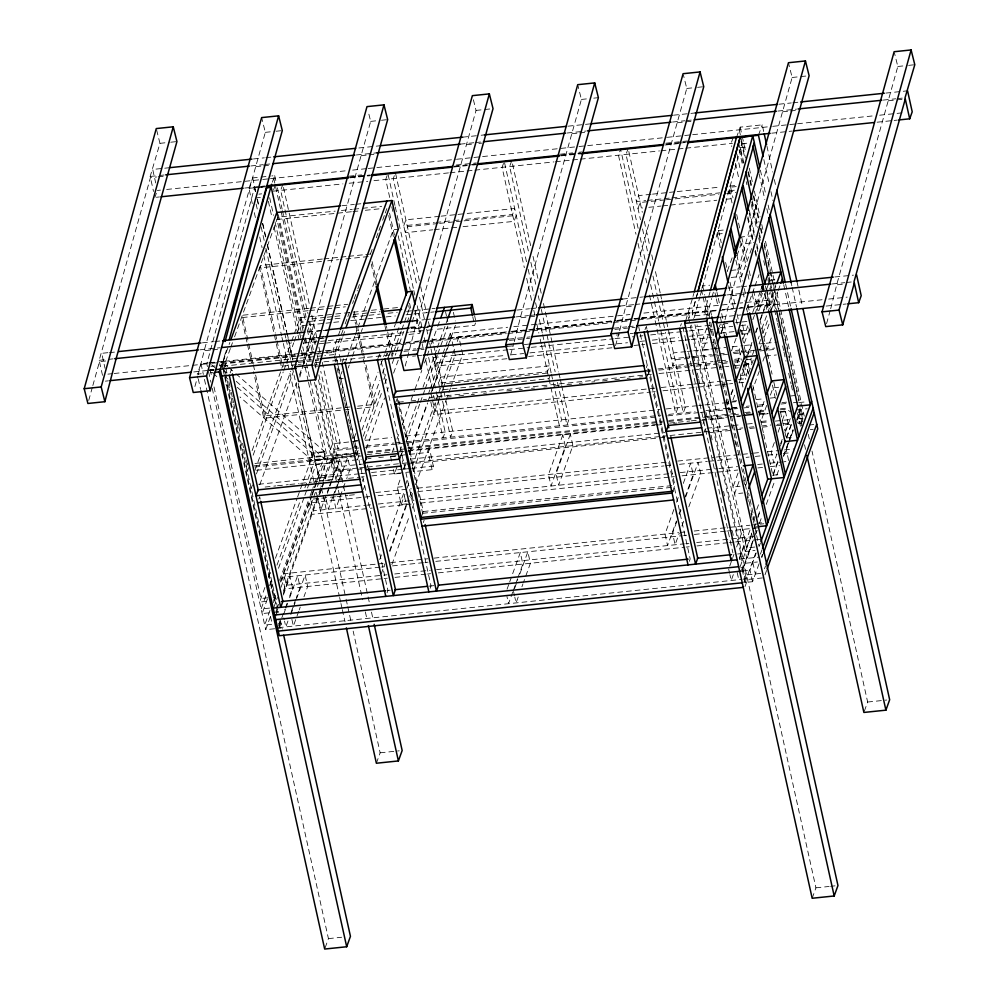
<?xml version="1.0" encoding="UTF-8"?>
<svg xmlns="http://www.w3.org/2000/svg" width="999" height="999" viewBox="0 0 999 999"><rect width="100%" height="100%" fill="white"/><g stroke="black" fill="none" stroke-linecap="round" stroke-linejoin="round"><path stroke-width="0.75" stroke-dasharray="5 3.75" d="M257.33 187.213L254.533 187.512L206.805 363.836L207.417 366.608M221.728 366.471L226.174 350.025M223.152 362.137L226.423 350.087M685.689 320.704L692.594 297.964M692.994 296.466L693.818 293.469M697.427 293.244L692.095 312.737L693.406 317.982M697.589 293.069L692.27 312.562L693.606 318.631M694.143 317.782L699.887 296.778M700.299 295.279L701.947 289.285M702.359 287.774L741.782 143.756L741.121 141.134M710.014 291.933L704.67 311.426L706.305 317.982M706.718 316.471L711.65 298.476M712.062 296.978L713.698 290.971M88.711 400.474L92.432 387.038M92.845 385.539L99.475 361.638L105.644 360.989M156.643 130.045L159.952 143.332L150.187 176.448L153.509 191.433M194.905 386.513L197.802 376.061M198.214 374.563L204.545 349.35L265.322 132.355L261.638 117.595M299.85 377.035L303.159 365.085M303.571 363.586L309.902 338.374L370.679 121.391L368.469 112.525M405.219 366.059L415.272 327.397L476.048 110.414L472.365 95.654M510.576 355.082L513.886 343.132M514.31 341.646L520.641 316.421L581.406 99.438L578.096 86.151M615.534 345.604L619.255 332.168M619.667 330.669L625.998 305.444L686.775 88.461L683.453 75.175M721.303 333.142L724.625 321.191M725.037 319.692L731.368 294.468L792.132 77.485L788.461 62.725M826.573 323.626L830.294 310.177M830.706 308.691L837.037 283.466L897.814 66.483L894.505 53.197M154.845 197.427L156.356 193.232M102.497 375.312L99.176 360.314L150.449 177.635L156.631 176.985M252.297 203.559L248.926 188.349L252.697 177.922L270.304 176.086M208.329 362.974L200.986 363.736L197.215 374.163L204.558 373.401M272.352 182.143L274.713 175.624L271.778 175.936M273.551 189.972L275.274 185.215M282.817 184.428L280.669 190.384L307.967 313.536M220.205 369.193L229.857 342.47M221.204 367.607L222.065 365.222L216.471 365.809M230.357 348.526L224.026 366.046L298.439 358.291M230.881 347.065L232.467 342.682M234.578 336.838L277.834 217.108L335.189 211.139M230.145 372.927L231.431 369.343L232.442 373.901M246.328 466.645L247.377 463.736M252.135 450.586L291.159 342.532M291.696 341.071L293.806 335.239M294.33 333.778L300.137 317.719L334.24 314.161M247.352 471.253L248.639 467.669M253.147 455.182L283.216 371.953M283.741 370.504L285.851 364.66M286.376 363.199L293.768 342.757M294.293 341.296L301.149 322.315L308.903 321.503M254.895 470.467L290.759 371.178M291.296 369.717L293.406 363.873M251.174 488.499L252.46 484.927M256.443 473.901L293.369 371.678M303.396 343.943L304.97 339.56L325 337.475M259.777 484.79L296.703 382.58M299.338 375.274L301.973 367.982M302.497 366.521L312.525 338.773L308.703 321.528M258.816 499.125L259.678 496.74L260.689 501.286M324.051 343.269L314.772 344.23L316.933 338.274M339.947 330.994L333.092 349.975L335.764 362.088M343.069 329.757L334.103 354.583L324.8 355.544M345.179 323.913L347.29 318.082M347.814 316.621L349.4 312.237M352.572 303.471L353.621 300.549M354.146 299.088L357.317 290.334M357.842 288.873L359.428 284.49M372.09 249.45L369.568 256.431L340.11 259.503M376.311 237.762L378.421 231.93M378.946 230.469L380.519 226.086M382.629 220.242L384.74 214.41M385.277 212.949L386.85 208.566M342.345 337.774L338.124 349.45L339.797 357.018M342.869 336.313L345.504 329.008M335.189 361.975L336.051 359.59M342.307 362.387L343.606 358.816M343.231 378.321L339.46 378.721L342.095 371.416M345.791 361.201L346.84 358.279M347.377 356.818L354.757 336.376M355.282 334.915L357.392 329.071M357.917 327.622L393.269 229.782L398.301 229.27M264.897 587.474L259.615 602.072L268.007 601.198M268.581 577.247L271.216 569.954M275.437 558.266L297.065 498.401M297.602 496.94L313.424 453.134L325.999 451.823L312.812 488.336M265.896 595.829L261.114 608.978L270.055 608.041M269.555 585.614L272.228 578.309M276.973 565.172L300.187 500.924M304.895 487.787L314.947 460.039L351.473 456.231M348.189 367.969L349.238 365.06M349.762 363.599L351.873 357.754M352.41 356.293L362.425 328.546M267.407 598.975L262.138 613.573L278.521 611.875M271.104 588.748L273.214 582.917M278.484 568.306L304.333 496.765M304.857 495.304L306.968 489.46M307.505 487.999L309.078 483.616M309.615 482.167L315.946 464.635L332.33 462.937L335.127 455.182L359.952 452.597M273.251 597.839L274.837 593.468M279.583 580.319L309.653 497.09M310.177 495.629L312.287 489.797M269.955 610.476L264.685 625.074L272.228 624.288L269.68 612.787M273.651 600.249L275.761 594.405M280.507 581.268L311.101 496.578M311.638 495.117L313.736 489.273M314.273 487.824L315.846 483.441M316.383 481.98L318.494 476.136L334.877 474.425L337.674 466.683L362.5 464.098M273.376 602.572L276.011 595.267M280.756 582.13L311.888 495.979M312.225 495.042L314.523 488.673M315.047 487.212L323.489 463.848L326.036 475.349L283.316 593.618M274.638 628.746L265.709 629.67L270.979 615.072M273.726 607.667L277.422 597.439M281.006 587.325L315.397 492.307M317.395 486.575L327.535 458.728L302.722 346.828M275.999 611.438L276.86 609.053L222.352 363.236L295.279 355.644M277.497 607.267L278.559 604.345M283.304 591.208L321.278 486.076M323.389 480.232L334.103 450.586L358.928 448.002M276.336 612.949L277.872 608.691M275.724 616.171L278.371 608.841M283.379 594.992L290.035 576.56L292.582 588.049L288.873 598.326M319.767 494.255L321.94 488.249M322.327 487.175L332.542 458.891L335.09 470.392L331.381 480.669M278.808 626.198L284.902 609.328M285.414 607.904L288.349 599.787M328.971 487.325L320.779 510.014L318.231 498.513M329.483 485.914L331.031 481.655M285.389 609.515L283.279 615.384L284.228 619.705M285.926 608.054L287.512 603.646M289.635 597.777L297.59 575.774L300.137 587.262L296.428 597.539M327.372 493.331L329.495 487.462M330.02 485.989L331.606 481.593M332.143 480.119L340.097 458.116L342.645 469.605L335.751 488.686M279.67 627.235L281.069 623.364L278.097 623.676M377.847 358.678L379.145 355.107M318.419 379.832L338.698 471.291L335.889 479.033L319.505 480.731L297.902 383.141M287.949 621.016L285.826 626.885L284.553 621.141M291.121 612.212L295.891 599M332.567 497.49L328.334 509.228L325.786 497.727M333.104 496.016L335.214 490.147M355.856 433.504L353.221 440.809L358.254 440.284M360.077 421.828L378.022 372.177M380.656 364.885L384.34 354.657M384.877 353.196L392.257 332.754M394.368 326.923L395.417 324.001M290.821 614.597L292.944 608.728M293.469 607.267L305.132 574.987L307.68 586.488L303.971 596.753M334.915 492.544L337.038 486.675M337.575 485.202L339.161 480.806M339.685 479.333L347.64 457.33L350.187 468.818L347.015 477.622M385.826 356.705L387.125 353.134L388.136 357.679M361.95 430.057L379.882 380.419M382.517 373.114L384.627 367.282M388.324 357.055L399.925 324.937M298.676 611.425L293.369 626.098L291.783 618.918M299.2 609.964L300.262 607.03M344.892 483.491L335.876 508.441L333.329 496.94M356.406 455.182L358.516 449.35M363.261 436.201L380.669 388.012M383.841 379.258L385.951 373.414M391.87 357.03L393.331 352.972M393.856 351.511L401.248 331.069M401.773 329.608L403.883 323.776M404.408 322.315L410.214 306.243M357.43 459.79L359.54 453.933M364.81 439.348L382.217 391.158M384.852 383.853L386.975 378.009M392.245 363.411L395.941 353.196M396.466 351.735L403.846 331.293M407.018 322.527L409.652 315.222M366.158 449.038L384.615 397.927M387.25 390.634L388.311 387.712M393.581 373.114L398.326 359.965M412.05 322.003L416.271 310.327M366.92 467.357L367.782 464.985M362.337 481.281L363.199 478.908M363.436 489.373L364.735 485.801M395.629 402.485L396.715 399.513M391.571 461.038L390.621 456.718L394.855 445.005M396.965 439.148L399.612 431.83M402.26 424.513L414.423 390.834M414.947 389.373L421.828 370.329M424.475 363.012L426.585 357.155M427.122 355.694L429.233 349.837M431.343 343.981L437.162 327.872M437.699 326.411L440.347 319.093M399.75 451.548L401.873 445.691M405.569 435.439L416.683 404.695M417.207 403.221L419.33 397.365M423.027 387.125L434.14 356.368M434.665 354.907L436.775 349.051M437.312 347.59L447.365 319.767M400.736 455.631L401.598 453.246M400.487 473.339L394.443 473.976L398.139 463.723M400.786 456.406L403.434 449.075M406.081 441.758L419.83 403.683M420.367 402.222L422.477 396.366M423.002 394.905L424.587 390.509M425.124 389.048L437.287 355.369M437.812 353.908L447.864 326.086M506.905 358.716L435.626 366.146L436.925 362.575L435.015 353.946M402.26 462.537L403.121 460.152M428.783 392.819L429.832 389.91M430.357 388.461L442.432 355.045M442.957 353.584L445.054 347.777M445.579 346.316L450.312 333.241L507.604 327.272M403.584 468.793L405.694 462.937M409.39 452.684L427.385 402.897M427.909 401.436L430.02 395.579M430.557 394.118L432.142 389.722M432.667 388.261L444.842 354.583M445.367 353.122L447.477 347.265M448.014 345.804L455.419 325.299M407.23 503.808L401.198 504.445L397.377 487.187L401.074 476.948M403.721 469.617L405.831 463.761M409.54 453.521L427.522 403.733M432.28 390.559L451.323 337.849L510.164 331.718M405.457 484.94L408.091 477.622M412.325 465.909L440.359 388.299M440.896 386.838L455.169 347.302M457.292 341.446L458.878 337.063L462.699 354.308L451.061 386.513M379.707 559.602L382.317 552.372M387.025 539.348L403.746 493.044L377.522 495.779M401.198 504.445L404.895 494.193M407.018 488.336L409.665 481.006M413.361 470.766L438.224 401.948M438.748 400.487L440.871 394.617M441.396 393.156L442.982 388.761M443.519 387.3L455.157 355.095L454.195 350.774M381.206 573.988L384.865 563.861M389.573 550.836L406.293 504.545L403.746 493.044M389.872 551.585L407.117 503.833M409.727 496.603L411.301 492.257L406.768 492.732M410.864 497.802L412.45 493.406M415.621 484.615L445.766 401.161M446.303 399.7L448.414 393.843M448.951 392.37L450.537 387.987M432.055 469.655L428.221 452.41L429.52 448.838L433.341 466.083L432.055 469.655L413.499 471.59M475.512 322.939L474.662 325.324L434.615 329.495M391.895 564.522L409.665 515.334M412.275 508.104L413.848 503.758L411.301 492.257M387.063 592.819L387.924 590.434L337.5 362.949M421.553 516.271L423.276 511.513L397.789 396.528M423.301 522.577L424.163 520.192M430.157 588.324L431.019 585.938L380.582 358.466M376.373 763.236L380.144 752.809L353.171 631.143M325.137 947.751L328.434 938.623L203.684 375.911M628.159 148.451L626.011 154.408L640.509 219.792M550.237 375.087L548.938 378.658L440.122 389.997M507.042 589.26L509.165 583.391M509.69 581.918L520.292 552.572L522.852 564.073L518.069 577.272M512.774 591.945L508.528 603.683L506.943 596.503M513.299 590.484L515.422 584.615M515.959 583.141L517.544 578.746M514.597 588.473L517.769 579.67M519.892 573.801L527.847 551.785L530.394 563.286L523.501 582.355M518.206 597.027L516.083 602.897L514.81 597.152M521.915 586.763L522.976 583.828M644.992 329.707L645.854 327.322M646.365 367.595L647.227 365.209M733.216 137.512L731.056 143.469L731.73 146.503M647.252 376.286L649.4 370.329L646.316 370.641M736.438 137.575L740.197 127.148L762.212 124.85L763.898 132.455M743.818 162.874L740.446 147.677L741.745 144.106L747.339 143.519M680.531 326.011L681.393 323.626M732.03 202.909L729.332 190.747L730.631 187.175L736.213 186.588M720.279 247.802L717.245 234.128L718.543 230.557L724.125 229.97M701.822 288.336L702.684 285.951L709.677 285.227M758.453 135.277L762.212 124.85M708.628 315.871L710.501 310.664L641.945 317.807M706.73 328.184L701.198 343.481L713.786 342.17M727.459 270.791L733.278 254.695M708.254 335.09L702.734 350.374L711.113 349.5M736.925 255.744L741.146 244.031L752.334 242.869M719.305 326.873L720.316 324.101M715.309 349.063L716.82 344.892M720.841 333.778L722.851 328.209L720.054 328.509M751.61 248.576L741.57 276.386L730.381 277.547M672.739 491.258L674.887 485.302L649.4 370.329M702.984 424.15L703.845 421.765M673.9 509.465L665.009 534.065L667.557 545.554L676.448 520.966M676.51 502.235L678.596 496.441M683.304 483.416L690.621 463.161L693.169 474.662L685.326 496.366M736.113 338.211L731.543 350.874L739.098 350.087L740.621 345.866M746.653 309.053L751.835 294.705M752.347 293.269L754.42 287.537M754.944 286.101L759.09 274.613M704.083 432.242L705.381 428.671M679.058 513.723L680.631 509.39M676.735 521.703L672.552 533.279L675.112 544.767L679.283 533.191M679.357 514.46L680.918 510.127M685.626 497.102L698.164 462.375L700.724 473.876L688.174 508.603M743.156 338.836L748.239 324.762L740.696 325.549M752.647 312.575L760.414 291.046M760.938 289.61L762.487 285.314M762.025 290.721L756.792 305.207L769.38 303.896L773.563 292.307M762.549 289.273L763.598 286.376M738.386 367.807L735.364 368.119L741.72 350.524M744.367 343.181L749.138 329.995M752.846 319.73L754.445 315.322M754.969 313.861L762.387 293.331M758.853 310.652L766.171 290.372M766.695 288.923L768.793 283.129M681.905 525.961L683.99 520.179M730.931 394.418L733.541 387.2M727.647 404.583L728.696 401.698M731.293 394.493L733.903 387.287M745.029 361.463L742.919 367.332L745.579 379.358M747.689 354.133L751.922 342.407M755.631 332.13L757.217 327.734M760.401 318.943L769.929 292.545M742.944 387.038L740.396 375.537L746.228 359.39M746.753 357.929L752.06 343.244M755.768 332.979L757.891 327.098M760.539 319.767L762.137 315.359M762.662 313.886L765.846 305.082L766.807 309.39M732.979 399.875L735.589 392.657M739.235 382.58L746.003 363.836L751.598 363.249M774.088 290.859L776.173 285.065M744.13 364.685L751.872 363.873L750.848 359.278L754.008 350.549M758.204 338.936L759.252 336.026M761.875 328.758L767.132 314.223M767.657 312.774L772.377 299.7L739.859 303.084M753.246 360.077L747.939 374.75L740.396 375.537M759.078 343.931L760.664 339.523M762.786 333.654L768.144 318.831M771.278 310.165L777.709 291.958M778.233 290.509L780.319 284.715M759.59 350.224L761.713 344.343M764.372 337.013L769.143 323.801M689.322 561.326L690.172 558.953L638.736 326.923M751.76 391.995L759.19 371.453M762.899 361.176L764.497 356.768M766.608 350.899L771.915 336.226M738.036 473.076L733.016 486.988L740.009 486.251M764.098 401.423L759.34 414.597L767.731 413.723M739.06 481.368L734.552 493.881L742.931 493.007M766.683 405.394L760.863 421.491L769.255 420.616M770.379 395.154L773.026 387.837L778.621 387.25M745.604 485.676L746.603 482.892M747.127 492.569L748.126 489.785M729.72 566.058L732.379 558.728M732.904 557.255L733.965 554.32M736.613 546.99L742.981 529.383L745.529 540.871L739.16 558.491M774.35 442.532L771.166 451.336L773.726 462.837L776.897 454.033M778.059 432.267L780.182 426.398M782.304 420.529L785.489 411.725L788.036 423.214L785.376 430.557M733.328 574.625L731.218 580.494L729.944 574.75M753.134 519.567L754.183 516.683M756.78 509.478L759.39 502.272M780.606 443.756L782.205 439.36M739.397 559.403L750.524 528.596M780.306 446.153L782.429 440.284M785.614 431.481L790.384 418.269M751.56 533.978L745.229 551.498L755.019 550.474M757.891 516.446L760.564 509.078M773.189 474.1L777.946 460.964M786.375 437.599L791.658 423.002M740.197 566.533L751.96 533.966M754.07 528.121L755.656 523.738M757.766 517.907L760.401 510.601M773.064 475.561L777.809 462.412M786.775 437.587L791.52 424.45M741.645 569.942L744.005 563.386L757.392 561.987M800.187 407.892L797.814 414.448L803.758 413.823M741.945 570.904L753.071 540.097L750.848 530.032M783.391 456.181L792.931 429.77M753.096 540.871L746.765 558.391L694.954 324.7M755.731 533.566L756.792 530.644M759.427 523.351L762.062 516.046M766.283 504.37L774.725 481.006M776.835 475.162L779.47 467.857M783.691 456.181L793.181 429.895M796.877 419.68L800.574 409.453M759.053 563.748L752.572 581.705L745.017 582.492L742.469 571.003L752.871 542.207M755.419 535.139L757.542 529.27M793.156 430.694L786.263 449.762L788.81 461.263L783.978 461.763M796.515 421.403L800.574 410.152L797.564 410.464M743.756 582.629L746.565 574.887L762.911 573.176M801.298 423.364L803.159 418.206L800.936 408.141M745.017 582.492L755.856 552.509M752.572 581.705L750.024 570.217L756.255 552.934M759.402 545.804L760.451 542.882M760.401 554.158L761.987 549.787M761.413 557.23L762.449 554.358M761.95 557.305L762.999 554.383M764.497 568.793L765.546 565.884M764.984 574.862L766.57 570.479M864.347 711.151L867.644 702.035L812.012 451.086M812.175 898.263L815.933 887.836L691.183 325.087M159.952 143.332L169.218 142.37M170.754 142.208L176.935 141.571M265.322 132.355L274.575 131.393M276.124 131.231L282.305 130.594M370.679 121.391L379.945 120.417M381.493 120.255L387.662 119.618M476.048 110.414L493.031 108.641M581.406 99.438L587.587 98.789M593.756 98.152L598.389 97.665M686.775 88.461L696.041 87.5M697.577 87.338L703.758 86.688M792.132 77.485L809.115 75.724M897.814 66.483L907.08 65.522M908.628 65.36L914.797 64.71M169.705 167.682L152.722 169.443L155.707 182.942M253.471 158.953L264.323 157.83M265.871 157.667L275.062 156.706M358.866 147.977L380.432 145.729M462.712 137.163L479.62 135.402M481.156 135.24L485.789 134.753M568.119 126.186L591.158 123.776M673.513 115.197L696.528 112.812M778.92 104.221L791.32 102.934M792.869 102.772L801.885 101.836M885.863 93.082L907.567 90.822M150.187 176.448L157.942 175.637M159.453 175.487L164.136 175M250.936 165.959L263.336 164.66M264.822 164.51L271.091 163.861M356.343 154.97L376.486 152.872M460.189 144.156L474.001 142.72M475.549 142.557L481.893 141.895M567.132 133.017L585.739 131.081M672.539 122.04L684.939 120.754M686.276 120.604L692.444 119.967M777.934 111.064L796.54 109.128M883.341 100.087L895.766 98.789M897.289 98.626L903.496 97.989M158.167 176.823L164.348 176.186M255.819 166.658L261.988 166.009M263.536 165.846L269.705 165.21M361.176 155.682L367.357 155.032M368.893 154.882L376.623 154.071M466.545 144.705L472.714 144.068M478.896 143.419L481.98 143.094M571.903 133.729L578.084 133.092M579.632 132.929L585.801 132.28M677.272 122.752L691.171 121.316M782.629 111.788L788.81 111.139M790.359 110.976L796.528 110.34M888.311 100.774L902.209 99.326M157.367 190.434L160.464 190.11M166.671 189.46L261.214 179.62M262.774 179.458L268.968 178.809M270.517 178.646L346.665 170.717M352.672 170.092L366.845 168.619M368.169 168.469L455.282 159.403M456.518 159.278L472.352 157.617M473.901 157.467L577.859 146.628M578.97 146.516L666.308 137.425M667.32 137.313L691.133 134.84M692.682 134.678L771.166 126.498M772.714 126.336L788.211 124.725M789.772 124.563L795.966 123.913M797.514 123.751L873.463 115.847M879.669 115.197L902.921 112.775M349.175 176.186L361.588 174.9M456.231 165.035L476.411 162.937M560.189 154.208L572.602 152.909M578.808 152.273L581.918 151.948M665.709 143.219L681.218 141.596M682.767 141.433L687.424 140.959M156.393 197.265L159.49 196.953M244.743 188.062L264.885 185.964M350.137 177.085L370.292 174.987M453.983 166.271L466.383 164.985M472.589 164.335L475.686 164.011M560.938 155.132L576.435 153.521M577.984 153.359L581.093 153.034M666.333 144.156L681.842 142.545M683.391 142.382L686.488 142.058M771.74 133.179L791.882 131.081M877.134 122.203L892.631 120.579M894.192 120.417L897.289 120.105M258.729 187.075L264.323 186.488M349.75 177.447L369.917 175.349M455.257 166.458L467.669 165.172M469.23 165.01L475.437 164.36M560.776 155.469L580.943 153.371M666.283 144.48L678.696 143.194M680.244 143.032L684.902 142.545M248.926 188.349L256.268 187.587M257.73 187.425L265.072 186.663M350.075 177.81L370.242 175.712M454.033 166.983L466.446 165.697M472.652 165.047L475.761 164.723M561.101 155.832L581.268 153.734M665.059 145.005L677.472 143.706M261.413 187.188L267.008 186.601M273.114 191.171L342.944 183.891M349.151 183.242L367.769 181.306M373.976 180.657L448.451 172.902M450 172.74L465.522 171.129M467.07 170.966L473.276 170.317M474.825 170.155L553.958 161.913M555.519 161.751L571.028 160.14M572.589 159.977L578.796 159.328M580.344 159.166L659.477 150.924M661.026 150.762L676.548 149.151M678.096 148.988L684.303 148.339M685.851 148.177L732.404 143.332M258.866 194.143L261.663 193.856M741.782 143.756L747.377 143.169M256.181 197.864L260.364 197.427M740.446 147.677L747.439 146.953M341.933 205.732L354.333 204.433M355.881 204.271L362.088 203.634M341.396 210.489L352.247 209.353M353.796 209.191L381.705 206.293M351.386 211.738L276.973 219.493L299.275 320.092L305.469 319.455M352.934 211.576L359.141 210.939M365.347 210.29L382.392 208.516M439.585 216.321L405.869 219.83L403.721 225.786L434.365 222.602M441.121 216.159L456.443 214.573M457.979 214.41L465.646 213.611M467.182 213.449L514.697 208.504L512.537 214.46L465.022 219.405M650.973 194.305L638.611 195.592L636.463 201.548L645.729 200.587M652.522 194.143L667.969 192.532M669.505 192.37L675.686 191.733M677.235 191.571L720.491 187.063M729.757 186.101L737.487 185.29M729.332 190.747L734.927 190.16M435.901 222.44L452.759 220.679M454.295 220.529L458.891 220.042M647.277 200.424L662.724 198.813M664.273 198.651L670.441 198.014M671.99 197.852L719.879 192.857M727.609 192.058L735.326 191.246M438.049 223.539L407.392 226.736L405.244 232.692L432.829 229.82M439.585 223.376L454.907 221.79M456.443 221.628L462.574 220.991M464.11 220.829L516.221 215.397L514.073 221.353L460.427 226.948M664.859 199.912L640.147 202.497L637.986 208.454L642.619 207.967M666.408 199.75L718.93 194.281M726.648 193.481L735.926 192.52M434.365 229.658L458.891 227.098M648.801 207.317L661.163 206.031M662.712 205.869L668.893 205.232M670.429 205.07L716.783 200.237M726.048 199.276L733.766 198.476M322.365 259.053L260.339 265.509L275.324 333.079M323.913 258.891L339.41 257.28M340.971 257.118L347.165 256.468M348.713 256.306L364.223 254.695M365.771 254.533L370.429 254.046M321.503 261.438L259.478 267.894L281.78 368.506M327.697 260.789L338.549 259.665M717.245 234.128L724.238 233.404M739.622 237.138L752.197 235.826L740.034 269.48L730.257 270.504M309.041 308.316L242.37 315.259L248.364 342.282M310.589 308.154L333.853 305.731M335.402 305.569L347.802 304.283M308.179 310.701L241.508 317.645L245.504 335.664M309.727 310.539L325.237 308.916M326.785 308.753L332.992 308.117M334.54 307.954L345.392 306.818M335.789 313.998L369.905 310.452M371.453 310.289L382.305 309.153M383.853 308.991L397.814 307.542M311.676 318.806L325.624 317.357M327.185 317.195L333.379 316.546M334.927 316.383L342.682 315.572M353.534 314.448L369.043 312.824M370.592 312.675L379.895 311.7M310.389 321.353L325.961 319.73M327.335 319.58L333.504 318.943M335.04 318.781L342.744 317.982M351.985 317.02L367.819 315.372M368.931 315.259L380.219 314.073M387.974 313.274L397.277 312.3M406.581 311.326L413.598 310.602M415.134 310.439L430.532 308.841M432.08 308.679L435.152 308.354M307.567 325.087L299.862 325.886L302.085 335.951M309.103 324.925L324.5 323.326M326.049 323.164L332.205 322.515M333.741 322.352L341.446 321.553M350.686 320.592L366.096 318.993M367.632 318.831L384.578 317.058M386.113 316.908L395.354 315.946M406.143 314.822L412.3 314.173M413.848 314.011L429.245 312.412M430.781 312.25L433.866 311.925M769.842 280.232L776.822 279.508M107.904 352.672L101.711 353.321L105.032 368.306M109.465 352.647L115.634 351.998M202.46 342.819L213.311 341.695M214.797 341.546L221.054 340.884M307.854 331.843L327.909 329.895M413.261 320.866L424.113 319.742M425.524 319.593L431.855 318.931M517.107 310.052L529.507 308.766M530.881 308.616L538.811 307.792M622.502 299.076L642.657 296.978M727.909 288.099L740.309 286.8M741.645 286.8L748.051 286.001M834.852 276.96L853.496 275.15M321.578 330.731L315.397 331.381L313.249 337.337L317.882 336.85M323.127 330.569L327.759 330.095M412.724 321.241L420.454 320.429L418.294 326.398L410.577 327.197M319.43 336.688L324.063 336.213M99.176 360.314L106.905 359.515M108.441 359.353L113.074 358.866M199.925 349.825L220.08 347.727M305.332 338.848L325.349 336.763M410.726 327.872L421.578 326.735M427.622 326.111L430.881 325.774M516.133 316.895L528.533 315.597M529.895 315.459L536.276 314.797M619.979 306.069L633.716 304.645M635.264 304.483L639.897 303.996M726.922 294.93L745.529 292.994M832.329 283.953L844.767 282.667M846.278 282.505L852.484 281.855M411.163 328.459L425.112 327.048M426.66 326.885L431.281 326.398M204.832 350.661L211.014 350.025M212.55 349.862L220.28 349.051M310.202 339.685L324.101 338.236M415.559 328.708L421.74 328.072M423.289 327.909L429.458 327.26M520.929 317.744L536.363 316.134M626.298 306.768L632.467 306.119M731.655 295.791L737.836 295.142M739.372 294.98L745.554 294.343M837.337 284.777L843.506 284.141M303.684 343.132L319.081 341.533M320.629 341.371L326.785 340.734M328.334 340.572L408.429 332.23M409.965 332.068L433.067 329.658M325.587 343.107L402.834 335.065M409.016 334.415L419.83 333.291L421.978 327.335L417.195 305.756M513.798 326.636L537.012 324.213M538.561 324.051L615.983 315.984M617.532 315.821L629.919 314.535M643.856 313.087L738.311 303.246M209.315 362.749L216.308 362.025M217.707 361.875L221.903 361.438L227.735 366.558M209.79 362.824L215.659 362.212M299.038 353.534L223.002 361.451L278.634 612.387M300.524 353.371L316.096 351.748M317.582 351.598L323.863 350.936M325.337 350.786L404.545 342.532M406.094 342.382L421.615 340.759M423.164 340.597L510.052 331.543M511.613 331.381L524.025 330.095M530.232 329.445L534.877 328.958M536.438 328.796L615.571 320.554M617.12 320.392L632.629 318.781M634.19 318.619L640.396 317.969M511.713 331.556L527.197 329.945M528.746 329.782L534.94 329.133M536.488 328.971L615.459 320.754M617.007 320.592L632.492 318.968M634.04 318.818L640.234 318.169M641.783 318.007L720.754 309.777M722.302 309.615L742.432 307.517M748.626 306.88L773.401 304.295M107.904 374.138L112.562 373.651M114.111 373.501L210.215 363.486M211.763 363.324L295.454 354.608M301.661 353.958L320.254 352.023M326.461 351.373L421.004 341.533M422.565 341.371L428.758 340.721M430.307 340.559L506.256 332.655M512.462 332.005L535.714 329.583M537.262 329.42L614.76 321.353M616.308 321.191L628.708 319.892M634.902 319.255L639.56 318.768M641.108 318.606L737.212 308.591M738.761 308.429L822.452 299.712M828.658 299.076L847.252 297.128M301.486 354.995L312.35 353.858M313.898 353.696L417.869 342.869M419.418 342.707L425.624 342.058M427.172 341.895L506.306 333.654M507.854 333.491L523.376 331.88M524.925 331.718L531.131 331.069M532.679 330.906L611.813 322.665M613.374 322.502L628.883 320.891M630.431 320.729L636.638 320.08M638.199 319.917L687.849 314.747L742.344 560.576L739.248 560.901M296.204 356.231L224.887 363.661L225.549 366.67M297.752 356.069L311.713 354.62M317.907 353.971L334.965 352.197L335.627 355.194M695.054 315.771L707.642 314.46M210.876 366.383L215.072 365.946M300 358.129L323.251 355.706M208.192 370.105L213.786 369.53M105.382 381.143L108.479 380.819M193.731 371.94L213.886 369.842M297.789 361.114L314.635 359.34M316.183 359.19L319.505 358.853M404.533 349.987L415.709 348.826M417.257 348.663L425.025 347.864M508.803 339.136L525.424 337.387M526.985 337.225L530.082 336.9M613.773 328.184L626.735 326.848M628.284 326.685L634.49 326.036M720.729 317.045L740.883 314.947M826.123 306.069L841.633 304.458M843.181 304.295L846.278 303.971M213.836 369.88L209.653 370.317L218.981 378.521M209.74 370.617L213.923 370.179M298.364 362.375L313.886 360.764M315.434 360.602L318.531 360.277M403.871 351.386L419.393 349.775M420.941 349.613L424.051 349.288M509.39 340.397L524.9 338.773M526.461 338.624L529.557 338.299M614.897 329.408L630.419 327.784M631.967 327.622L635.064 327.31M210.427 372.789L213.361 372.49M296.603 364.66L282.642 366.121L276.985 340.597M298.152 364.498L301.248 364.185M315.209 362.724L392.732 354.657L386.401 326.124M312.799 365.272L317.445 364.785M303.971 367.52L307.08 367.207M314.835 366.396L317.932 366.071M412.587 356.206L415.684 355.894M417.245 355.731L421.89 355.244M507.829 346.366L512.475 345.879M524.3 344.58L528.958 344.093M616.283 335.065L619.38 334.74M630.232 333.616L633.329 333.291M687.562 327.647L712.349 325.062M724.737 323.776L727.846 323.451M735.589 322.64L741.782 321.99M741.982 321.978L749.537 321.191M455.157 355.095L462.699 354.308M508.091 349.775L433.716 357.517L435.626 366.146M509.64 349.613L529.782 347.515M531.331 347.352L613.448 338.798M614.997 338.636L633.591 336.7M639.785 336.064L642.881 335.739M650.636 334.927L687.811 331.056M689.36 330.894L709.502 328.796M720.354 327.672L732.742 326.373M710.264 329.52L713.061 329.233M436.925 362.575L505.094 355.469M511.288 354.82L523.688 353.534M529.882 352.884L627.497 342.719M639.884 341.433L644.542 340.946M652.285 340.135L678.621 337.4M689.472 336.263L709.615 334.166M720.454 333.042L734.402 331.581M740.596 330.944L751.448 329.807M528.596 356.468L612.262 347.752M633.953 345.492L640.147 344.842M641.695 344.68L644.792 344.355M652.547 343.556L683.528 340.322M685.077 340.159L689.722 339.685M691.271 339.523L711.413 337.425M742.407 334.19L750.149 333.391L748.875 327.635M685.838 351.611L673.488 352.897L671.328 358.853L683.691 357.567M687.387 351.448L692.02 350.961M693.568 350.799L713.648 348.713M715.197 348.551L726.011 347.427M732.192 346.778L743.006 345.654M744.555 345.492L752.272 344.692M760.002 343.881L764.635 343.406M766.171 343.244L776.985 342.12M685.239 357.405L689.872 356.918M691.42 356.755L711.5 354.67M713.049 354.508L717.682 354.021M719.218 353.858L725.399 353.221M733.129 352.422L754.757 350.162M756.305 350L762.474 349.363M764.023 349.2L774.837 348.077M715.184 355.607L675.012 359.79L672.864 365.746L685.227 364.46M716.72 355.444L721.365 354.97M722.901 354.807L727.534 354.32M733.716 353.683L744.53 352.547M746.078 352.397L753.808 351.586M759.977 350.949L775.436 349.338M686.763 364.298L691.395 363.823M692.944 363.661L713.024 361.563M714.572 361.401L719.205 360.926M720.754 360.764L728.483 359.952M734.652 359.315L742.382 358.516M765.559 356.094L776.373 354.97M647.115 370.08L650.212 369.755M657.954 368.956L688.923 365.721M690.471 365.559L695.117 365.085M696.665 364.922L716.783 362.824M718.331 362.662L722.976 362.175M724.525 362.013L727.622 361.688M733.815 361.051L740.009 360.402M746.203 359.752L750.848 359.278M646.453 371.416L651.111 370.929M658.853 370.117L694.492 366.408M696.041 366.246L728.571 362.862M734.764 362.212L744.068 361.251M651.36 374.338L429.807 397.415L433.628 414.66L650.536 392.07M658.965 373.551L717.981 367.407M719.355 367.257L724.188 366.758M725.549 366.608L728.833 366.271M734.839 365.646L742.781 364.822M349.95 406.98L264.673 415.859L255.02 372.315M357.704 406.168L374.762 404.395L365.097 360.851M398.726 402.172L403.359 401.685M411.076 400.886L415.696 400.399M423.426 399.6L426.511 399.275M435.764 398.314L438.861 397.989M448.114 397.028L451.211 396.703M458.928 395.891L463.561 395.417M471.278 394.605L474.363 394.293M483.628 393.319L486.713 393.007M506.78 390.909L511.413 390.434M519.13 389.622L522.215 389.31M531.48 388.336L534.565 388.024M543.831 387.05L546.915 386.738M554.632 385.926L559.265 385.452M566.982 384.64L571.615 384.165M579.333 383.354L582.417 383.029M591.683 382.068L594.767 381.743M602.484 380.944L607.117 380.457M614.835 379.657L619.467 379.17M627.185 378.371L630.269 378.047M639.535 377.085L642.619 376.76M349.088 409.365L263.811 418.244L253.496 371.703M356.843 408.554L373.901 406.78L357.58 333.204M654.932 388.174L434.915 411.089L432.367 399.588M661.126 387.525L692.107 384.303M693.668 384.14L698.313 383.653M699.862 383.491L732.392 380.107M738.598 379.458L744.792 378.821M652.085 391.908L655.182 391.583M662.936 390.784L721.815 384.652M723.363 384.49L728.009 384.003M729.557 383.841L732.654 383.516M738.848 382.879L748.151 381.905M732.529 401.186L736.713 400.749M357.405 441.108L332.58 443.693L330.419 449.65L350.599 447.552M365.159 440.297L391.533 437.55M405.507 436.088L659.964 409.59M666.171 408.941L697.202 405.706M698.763 405.544L703.408 405.07M704.969 404.907L736.001 401.673M756.168 399.575L763.923 398.763M770.129 398.114L774.787 397.627M790.521 395.991L796.515 395.367M352.147 447.39L358.354 446.74M366.109 445.929L394.043 443.019M395.592 442.857L400.249 442.37M406.456 441.733L660.926 415.222M668.681 414.41L695.054 411.663M705.918 410.539L738.498 407.142M746.265 406.331L749.362 406.006M758.678 405.045L764.884 404.395M781.942 402.622L786.6 402.135M726.086 408.916L729.857 408.516M731.256 408.366L738.249 407.642M237.312 387.337L311.963 452.922L324.55 451.61L324.875 459.19L312.3 460.502L239.972 396.965M365.135 447.352L396.166 444.13M397.727 443.968L405.482 443.156M407.03 442.994L659.952 416.645M667.707 415.846L698.738 412.612M700.287 412.45L726.673 409.702M728.221 409.54L732.879 409.053M734.427 408.891L737.524 408.566M743.731 407.917L749.937 407.28M757.704 406.468L765.459 405.656M780.968 404.046L787.175 403.396M793.381 402.747L798.039 402.272M799.038 402.56L807.429 401.685M254.945 463.461L357.267 452.797L335.964 356.705M367.707 451.798L394.081 449.051M408.054 447.589L662.512 421.091M668.731 420.442L702.859 416.883M704.407 416.72L738.548 413.174M744.755 412.525L750.961 411.875M758.716 411.064L766.483 410.264M780.444 408.803L788.199 407.992M359.877 453.633L331.955 456.543L315.434 382.018M367.644 452.834L394.018 450.087M400.224 449.438L406.431 448.788M407.979 448.626L662.449 422.127M668.656 421.478L705.893 417.594M707.442 417.432L740.034 414.048M746.241 413.399L750.898 412.912M758.653 412.1L766.408 411.288M780.369 409.84L788.136 409.028M254.083 465.846L354.857 455.344M366.995 454.62L402.684 450.899M408.891 450.249L661.8 423.913M669.567 423.101L689.735 421.004M691.283 420.841L700.599 419.867M702.147 419.705L706.805 419.218M708.353 419.056L728.521 416.958M730.069 416.795L734.727 416.308M736.288 416.158L740.933 415.671M759.552 413.723L767.319 412.924M779.732 411.625L789.035 410.651M796.79 409.852L807.204 408.766M254.82 467.033L361.501 455.919M399.001 451.973L655.019 425.312M656.568 425.149L662.774 424.5M673.638 423.364L676.748 423.052M701.573 420.454L724.849 418.032M737.262 416.745L740.359 416.421M758.978 414.485L768.293 413.511M780.706 412.212L791.52 411.089M256.618 470.279L361.201 459.39M367.932 458.691L371.029 458.366M378.758 457.567L383.391 457.08M391.121 456.268L398.851 455.469M400.399 455.307L408.129 454.508M409.677 454.345L428.221 452.41M390.621 456.718L396.653 456.093M410.601 459.09L665.072 432.579M706.955 428.221L741.096 424.662M747.302 424.026L753.508 423.376M761.263 422.565L769.03 421.753M775.236 421.116L790.746 419.493M796.952 418.843L803.159 418.206M335.09 470.392L358.104 467.994M359.652 467.832L365.859 467.195M367.42 467.033L409.303 462.662M410.864 462.5L660.676 436.488M662.225 436.326L668.431 435.676M669.979 435.514L727.397 429.533M739.809 428.246L742.906 427.922M749.113 427.272L753.77 426.785M761.525 425.974L770.841 425.012M777.047 424.363L781.705 423.876M783.253 423.713L791.046 422.902M797.214 422.265L803.134 421.64L800.574 410.152M338.698 471.291L355.756 469.505M357.317 469.343L363.524 468.693M406.968 464.173L666.083 437.187M707.979 432.817L734.352 430.07M735.913 429.907L743.668 429.108M749.874 428.459L754.532 427.972M762.287 427.16L770.042 426.361M776.248 425.711L791.77 424.088M797.976 423.451L801.073 423.126M809.165 425.025L813.698 424.563M258.641 484.278L359.128 473.813M360.676 473.651L365.322 473.164M371.503 472.527L402.422 469.305M403.971 469.143L410.152 468.494M411.7 468.331L433.341 466.083M810.301 429.62L813.273 429.308M265.085 487.05L275.911 485.914M277.447 485.764L288.274 484.627M289.822 484.465L299.101 483.504M300.637 483.341L311.463 482.217M313.012 482.055L323.826 480.931M325.374 480.769L331.556 480.119M337.749 479.483L347.015 478.509M348.564 478.346L359.39 477.222M360.939 477.06L364.023 476.735M371.753 475.936L411.95 471.753M786.238 437.999L794.617 437.125M397.377 487.187L403.409 486.563M335.464 496.715L310.689 499.3L313.236 510.801L365.884 505.319M337.013 496.553L347.852 495.429M349.4 495.267L357.142 494.468M375.724 492.532L411.338 488.811M417.532 488.174L666.845 462.2M677.684 461.076L714.847 457.205M716.395 457.043L752.01 453.334M753.558 453.171L759.752 452.522M767.494 451.723L778.721 450.549M784.527 449.95L793.818 448.976M369.78 496.59L309.39 502.872L311.938 514.373L372.327 508.079M417.782 491.583L663.998 465.934M665.546 465.784L671.74 465.134M679.482 464.323L707.354 461.426M708.903 461.263L735.227 458.516M746.066 457.392L749.163 457.067M755.356 456.418L760.002 455.944M767.744 455.132L777.035 454.17M783.228 453.521L790.971 452.709M367.432 505.157L370.529 504.832M378.271 504.02L413.886 500.312M420.079 499.675L672.489 473.376M680.232 472.577L717.394 468.706M718.943 468.543L737.524 466.608M757.654 464.51L762.299 464.023M770.042 463.224L782.429 461.925M380.07 507.28L414.148 503.733M420.342 503.084L669.642 477.11M671.191 476.948L674.288 476.635M682.03 475.824L737.774 470.017M757.904 467.919L762.549 467.432M770.291 466.633L779.595 465.659M423.276 511.513L671.803 485.626M772.789 475.237L779.769 474.513M422.627 513.299L674.25 487.087M756.743 523.351L763.736 522.614M375.137 564.248L283.778 573.763L286.326 585.264L382.342 575.262M378.134 563.936L384.428 563.286M390.621 562.637L427.797 558.766M433.991 558.129L678.646 532.642M680.194 532.479L684.839 531.992M694.13 531.031L749.874 525.224M751.423 525.062L763.81 523.763M756.855 526.773L754.058 527.072L755.356 523.488L748.601 493.044M380.045 567.182L282.492 577.347L285.04 588.836L382.592 578.683M381.593 567.02L384.69 566.695M392.432 565.896L423.401 562.662M424.95 562.499L428.047 562.187M435.789 561.376L682.005 535.726M683.553 535.564L686.65 535.252M694.392 534.44L725.361 531.218M726.91 531.056L753.234 528.309M753.546 528.284L758.079 527.809M383.703 575.124L386.988 574.787M394.73 573.975L430.344 570.267M436.538 569.617L684.29 543.818M685.838 543.656L688.935 543.331M696.678 542.519L755.531 536.401M384.14 578.521L387.237 578.196M394.98 577.385L425.949 574.163M427.497 574L430.594 573.676M438.336 572.877L684.552 547.227M686.101 547.065L689.198 546.74M696.94 545.941L727.909 542.707M729.457 542.557L734.103 542.07M735.651 541.908L755.781 539.81M756.093 539.772L760.626 539.31M267.894 597.777L260.914 598.501L213.511 384.727M754.919 547.04L746.528 547.914L697.077 324.875M387.038 590.521L390.147 590.197M428.933 586.163L434.028 585.626M737.712 553.995L740.821 553.671M739.884 559.115L759.34 557.08M740.746 567.744L743.756 567.42L746.315 578.921L743.293 579.233M742.469 571.003L750.024 570.217M278.271 627.672L741.945 579.37M276.136 628.583L282.093 627.971M762.449 577.934L747.577 579.482L744.779 587.225L744.267 584.927M380.144 752.809L399.225 750.823M867.644 702.035L886.725 700.037M815.933 887.836L829.145 886.463M830.619 886.313L835.014 885.851M328.434 938.623L341.646 937.249M228.896 367.582L234.728 372.714M235.901 373.738L324.55 451.61M226.898 373.114L222.228 369.006L221.903 361.438M236.226 381.306L324.875 459.19M211.651 364.797L215.147 367.869M225.649 377.098L227.984 379.145M225.974 384.665L229.483 387.737M254.42 187.912L255.082 190.522M766.932 146.141L772.664 172.003M774.35 179.608L776.036 187.213M796.94 281.506L802.334 305.831M763.848 159.615L769.242 183.941M770.928 191.546L772.951 200.674M791.158 282.804L791.832 285.839M792.17 287.362L796.553 307.13M760.389 170.155L765.783 194.48M768.144 205.12L769.155 209.69M785.664 284.178L790.721 306.98M759.103 173.726L764.822 199.575M766.845 208.704L767.856 213.262M783.703 284.715L789.098 309.041M740.197 127.148L741.882 134.753M742.22 136.276L745.591 151.473M749.3 168.207L753.009 184.94M754.357 191.021L760.089 216.87M761.775 224.475L763.461 232.08M765.484 241.209L774.25 280.756M774.587 282.267L775.599 286.838M776.947 292.919L780.319 308.129M780.656 309.653L804.257 416.108M808.303 434.353L809.315 438.923M739.235 129.82L740.459 135.34M741.096 138.249L745.479 158.017M748.513 171.691L751.548 185.377M753.908 196.029L759.302 220.354M760.988 227.959L762.674 235.552M764.36 243.157L770.429 270.529M770.766 272.053L772.789 281.169M773.114 282.692L778.845 308.541M779.183 310.065L800.361 405.557M741.221 141.746L744.779 157.78M747.964 172.165L751.173 186.676M753.196 195.792L759.09 222.365M760.439 228.446L762.125 236.051M764.148 245.18L798.701 401.036M799.325 410.277L801.872 421.778M752.247 200.886L757.979 226.736M759.327 232.817L761.013 240.409M769.105 276.898L770.117 281.468M770.454 282.979L776.51 310.352M799.075 414.323L801.623 425.811M738.611 142.682L743.144 163.162M751.76 201.985L757.479 227.834M759.165 235.427L760.514 241.508M768.606 278.009L775.686 309.94M739.135 149.738L742.844 166.471M746.216 181.681L746.89 184.728M751.273 204.483L756.668 228.833M758.691 237.949L760.376 245.567M763.748 260.764L764.759 265.347M767.919 279.583L770.491 291.209M770.828 292.695L777.234 321.628M777.572 323.114L778.583 327.709M778.92 329.195L779.932 333.791M782.629 345.929L783.641 350.524M783.978 352.01L786.001 361.176M788.698 373.301L791.058 383.991M791.395 385.464L792.407 390.072M797.464 412.849L800.499 426.536M804.545 444.78L805.556 449.35M736.925 154.233L740.621 170.966M749.387 210.489L755.119 236.338M756.805 243.943L758.154 250.025M766.92 289.56L771.303 309.328M749.275 213.224L754.332 236.026M756.693 246.666L758.041 252.747M765.446 286.189L766.458 290.759M766.795 292.27L770.903 310.789M747.976 216.795L753.733 242.72M755.394 250.237L756.743 256.318M763.149 285.202L768.543 309.528M735.439 163.237L739.148 179.957M747.577 217.969L752.971 242.295M754.994 251.423L756.68 259.028M762.749 286.388L764.098 292.47M764.435 293.993L767.806 309.203M761.638 286.114L762.599 290.422M730.631 187.175L732.979 197.814M736.688 214.535L740.059 229.733M741.745 237.337L747.14 261.663M749.163 270.779L750.511 276.86M753.546 290.547L758.016 310.726M759.952 319.43L772.077 374.15M773.763 381.755L776.797 395.442M780.506 412.162L784.552 430.407M784.889 431.918L785.901 436.488M740.459 240.909L746.191 266.758M747.876 274.35L749.55 281.955M752.247 294.118L755.956 310.839M772.414 385.077L775.511 399.013M736.85 255.082L742.569 280.919M744.255 288.511L745.941 296.116M747.964 305.232L749.65 312.837M735.888 260.177L741.62 286.014M742.969 292.095L744.992 301.211M746.678 308.803L747.352 311.85M742.619 324.85L743.893 330.594L742.607 334.178L741.645 329.857M718.543 230.557L721.228 242.707M725.611 262.475L727.634 271.591M729.994 282.23L735.389 306.543M737.075 314.148L738.748 321.74M740.434 329.345L749.2 368.856M752.909 385.577L762 426.61M762.337 428.121L763.348 432.679M763.686 434.203L772.452 473.713M745.616 361.089L748.488 374.013M728.708 285.801L734.427 311.638M736.113 319.243L737.799 326.835M745.391 361.076L748.239 373.951M744.33 364.66L746.877 376.161M739.098 350.087L741.32 360.139M734.415 363.811L735.364 368.119M716.957 292.257L717.969 296.815M718.306 298.339L719.317 302.909M721.678 313.574L723.713 322.702M724.05 324.225L726.41 334.89M714.984 292.782L716.008 297.352M716.345 298.876L718.031 306.481M720.391 317.145L721.74 323.239M721.927 324.076L724.437 335.414M710.501 310.664L711.513 315.222M702.684 285.951L704.72 295.08M705.057 296.603L741.845 462.587M743.281 469.031L746.915 485.427M709.327 322.04L759.103 546.615M701.398 289.523L702.747 295.617M703.084 297.14L707.13 315.409M709.839 327.597L710.851 332.155M713.548 344.343L714.56 348.913M722.327 383.928L723.338 388.499M726.036 400.686L727.047 405.257M731.106 423.526L732.117 428.096M734.814 440.272L735.826 444.842M743.593 479.87L744.605 484.428M747.302 496.615L748.326 501.186M751.023 513.361L752.035 517.932M752.821 562.462L755.369 573.963M688.486 312.949L689.834 319.031M742.507 567.557L745.054 579.058M693.618 356.418L694.617 360.964M697.314 373.102L698.313 377.647M698.651 379.17L699.662 383.716M706.056 412.525L707.055 417.082M711.101 435.277L712.1 439.822M723.538 491.383L724.537 495.941M732.279 530.819L733.278 535.364M682.841 326.985L732.929 552.947M737.175 572.527L738.761 579.707M728.671 568.993L729.62 573.314M628.833 151.498L642.32 212.312M644.343 221.441L649.4 244.243M651.76 254.882L653.109 260.964M655.469 271.616L660.189 292.894M660.526 294.418L661.538 298.976M661.875 300.499L666.258 320.267M666.595 321.79L685.464 406.93L683.316 412.887L665.446 332.305M642.532 228.908L648.251 254.757M649.6 260.839L651.286 268.444M652.971 276.049L657.354 295.816M657.692 297.34L665.109 330.781M638.136 228.309L620.616 149.238L618.456 155.195L635.988 234.266M640.159 237.425L645.554 261.75M647.24 269.355L648.925 276.96M650.611 284.565L658.703 321.054M659.04 322.577L677.921 407.717L675.761 413.673L649.138 293.556M638.011 243.381L643.406 267.707M645.766 278.359L646.778 282.917M646.291 326.136L646.965 329.171M530.669 245.717L511.788 160.577L509.64 166.533L528.846 253.197M533.029 256.368L538.086 279.171M540.109 288.299L541.795 295.891M543.481 303.496L558.641 371.915M558.978 373.439L559.989 377.997M560.327 379.52L561.338 384.078M561.675 385.602L569.093 419.056L566.945 425.012L559.19 390.047M530.869 262.325L536.263 286.651M538.286 295.766L539.298 300.337M541.321 309.453L555.144 371.79M557.504 382.442L558.853 388.524M526.485 261.713L504.245 161.363L502.085 167.32L524.338 267.67M528.171 269.318L533.903 295.167M535.589 302.759L536.938 308.841M539.298 319.493L542.332 333.179M542.669 334.69L544.018 340.771M544.355 342.295L551.098 372.702L442.27 384.041L433.841 346.029M551.436 374.225L561.55 419.842L559.39 425.799L541.533 345.217M526.698 278.309L532.092 302.635M533.778 310.239L535.464 317.844M536.813 323.926L538.836 333.054M540.184 339.136L541.196 343.693M474.675 316.009L475.624 320.317M472.739 316.708L474.013 322.452M453.396 312.337L455.307 320.966M513.536 591.408L514.485 595.716M445.529 311.688L446.478 315.996M446.803 317.432L447.764 321.753M450.312 333.241L453.871 349.338M419.355 280.644L395.417 172.69L393.269 178.646L417.195 286.601M420.704 286.725L426.423 312.575M428.446 321.703L429.795 327.784M432.155 338.424L433.504 344.505M442.607 385.564L443.618 390.122M443.956 391.645L452.722 431.181L450.574 437.137L439.785 388.474M419.555 297.252L424.612 320.055M426.635 329.183L427.984 335.264M429.67 342.869L430.681 347.427M431.019 348.951L432.367 355.032M432.704 356.543L439.51 387.237M394.942 205.407L387.874 173.476L385.714 179.433L390.097 199.201M395.279 206.93L398.651 222.14M398.988 223.651L413.486 289.036M413.823 290.559L414.835 295.117M424.275 337.687L425.961 345.292M428.658 357.455L445.167 431.968L443.019 437.924L433.578 395.342M391.783 206.805L392.794 211.363M398.189 235.702L410.327 290.434M414.71 310.202L420.104 334.528M422.127 343.656L423.476 349.737M425.824 360.377L433.241 393.831M431.093 393.843L432.055 398.151M389.573 213.149L394.568 235.677M409.553 303.246L410.914 309.39M388.711 215.534L393.369 236.551M408.691 305.632L409.353 308.629M372.09 261.551L377.085 284.078M371.228 263.936L375.886 284.965M384.877 325.499L390.197 349.525M390.534 351.024L391.533 355.532M397.14 398.314L422.764 513.886M379.57 353.921L380.244 356.955M393.481 469.655L394.443 473.976M354.121 311.301L358.441 330.819M358.778 332.317L363.099 351.848M363.436 353.346L364.772 359.353M353.259 313.686L355.582 324.2M355.919 325.699L357.255 331.705M340.135 358.529L340.809 361.551M336.488 358.404L337.163 361.438M337.1 368.094L339.46 378.721M339.76 380.107L344.43 401.123M344.755 402.634L348.089 417.644M348.414 419.143L349.413 423.651M349.75 425.149L353.084 440.172M353.409 441.67L356.78 456.855M283.491 187.462L309.79 306.056M311.813 315.185L317.207 339.51M318.893 347.115L320.567 354.72M322.252 362.325L340.122 442.907L337.974 448.863L320.779 371.316M309.653 321.141L314.772 344.23M317.07 354.595L318.419 360.676M274.713 175.624L276.061 181.718M277.41 187.8L282.13 209.091M282.467 210.614L306.069 317.07M308.429 327.709L313.486 350.524M315.509 359.652L317.195 367.257M318.881 374.862L343.156 484.365M343.494 485.889L369.455 602.996M371.478 612.112L373.164 619.717M273.738 178.309L280.669 209.54M281.006 211.051L305.607 322.053M307.292 329.658L312.687 353.983M314.71 363.099L316.059 369.193M333.828 458.766L336.376 470.254M278.334 214.685L303.459 328.009M305.644 337.899L311.039 362.237M277.322 214.81L303.059 330.931M304.658 338.137L310.065 362.5M314.435 382.242L338.037 488.711M338.374 490.222L339.385 494.792M339.722 496.316L362.649 599.725M365.347 611.9L367.033 619.505M331.044 463.061L333.591 474.562M269.668 197.69L273.576 215.347M275.062 222.04L300.699 337.699M268.369 201.274L272.078 218.007M274.113 227.135L297.727 333.666M298.064 335.189L299.076 339.747M301.436 350.399L308.179 380.831M308.516 382.355L324.712 455.407L312.125 456.718L292.57 368.456M252.697 177.922L255.732 191.608M257.417 199.213L258.766 205.294M262.812 223.551L265.846 237.238M267.532 244.842L286.75 331.531M287.088 333.054L292.819 358.903M298.214 383.241L321.141 486.65M321.478 488.174L322.827 494.255M323.164 495.779L345.754 597.677M346.091 599.2L347.44 605.282M347.777 606.805L351.149 622.015M254.533 187.512L255.457 191.671M257.08 199.001L258.766 206.618M262.475 223.351L265.522 237.05M267.208 244.655L292.844 360.314M256.131 204.108L257.48 210.19M261.189 226.923L264.56 242.145M265.909 248.239L284.465 331.93M284.802 333.454L285.814 338.012M286.151 339.535L290.534 359.315M290.871 360.839L292.232 366.933M254.32 212.687L256.006 220.292M259.715 237.013L262.075 247.665M263.761 255.269L281.631 335.876M281.968 337.387L282.979 341.958M283.316 343.481L287.7 363.249M288.037 364.772L313.998 481.868M316.358 492.519L317.37 497.077M317.707 498.601L339.285 595.941M339.623 597.464L340.634 602.022M340.971 603.546L341.983 608.104M342.32 609.627L345.017 621.79M275.649 334.59L276.648 339.086M248.701 343.793L253.022 363.311M253.359 364.81L254.683 370.816M245.841 337.163L247.165 343.169M247.502 344.667L251.498 362.687M225.886 368.169L226.885 372.677M228.883 381.68L230.881 390.696M231.206 392.195L232.205 396.703M232.542 398.201L233.541 402.709M233.878 404.208L234.865 408.716M237.537 420.716L238.536 425.224M238.861 426.723L239.86 431.231M242.532 443.244L243.531 447.752M243.856 449.25L245.854 458.266M246.191 459.765L247.19 464.273M280.319 619.992L282.342 629.12M279.146 620.629L279.782 623.501M222.065 365.222L223.077 369.767M223.414 371.291L224.413 375.836M224.75 377.347L273.489 597.19M278.609 623.226L279.558 627.534M219.693 363.911L220.392 367.095M210.152 369.568L211.838 377.147M208.529 371.628L210.876 382.242M212.225 388.299L265.709 629.67M200.986 363.736L203.346 374.388M198.227 378.733L200.587 389.373M311.963 452.922L312.3 460.502M440.746 377.135L438.586 383.092L547.415 371.765L549.562 365.796L440.746 377.135M562.799 434.915L548.488 474.525L551.036 486.026L565.347 446.416L562.799 434.915M570.354 434.128L556.043 473.738L558.591 485.239L572.902 445.629L570.354 434.128"/><path stroke-width="1.5" d="M225.075 341.471L267.12 186.201M229.27 339.535L271.591 184.266M694.23 291.97L736.438 137.575M697.839 291.733L740.147 137.213L752.722 135.901L754.357 142.445L714.11 289.473M698.001 291.571L740.209 137.175M710.414 290.422L752.722 135.901M84.203 388.711L156.269 128.571L173.252 126.798L176.935 141.571L116.159 358.554L104.87 401.698L87.887 403.471L84.203 388.711L101.186 386.938L173.252 126.798M189.56 377.734L261.638 117.595L278.621 115.834L282.305 130.594L221.528 347.577L210.227 390.721L193.244 392.495L189.56 377.734L206.543 375.961L278.621 115.834M294.93 366.758L366.995 106.618L383.978 104.858L387.662 119.618L326.898 336.601L315.597 379.745L298.614 381.518L294.93 366.758L311.913 364.985L383.978 104.858M400.299 355.781L472.365 95.654L489.348 93.881L493.031 108.641L432.255 325.624L420.954 368.781L403.971 370.542L400.299 355.781L417.282 354.008L489.348 93.881M505.656 344.805L577.722 84.678L594.717 82.905L598.389 97.665L537.624 314.648L526.323 357.804L509.34 359.565L505.656 344.805L522.639 343.044L594.717 82.905M611.026 333.828L683.091 73.701L700.074 71.928L703.758 86.688L642.981 303.684L631.693 346.828L614.697 348.601L611.026 333.828L628.009 332.068L700.074 71.928M716.383 322.864L788.461 62.725L805.444 60.951L809.115 75.724L748.351 292.707L737.05 335.851L720.067 337.625L716.383 322.864L733.366 321.091L805.444 60.951M854.32 283.017L842.731 324.85L825.748 326.611L822.065 311.85L894.13 51.723L911.113 49.95L914.797 64.71L905.032 97.827L909.689 118.806L898.838 119.942M842.731 324.85L839.048 310.077L911.113 49.95M905.294 99.001L854.033 281.693L858.678 302.685L847.826 303.808M267.17 186.451L266.683 187.8L270.454 187.4M200.924 390.896L324.675 949.05L346.69 946.752L219.243 371.878L220.18 369.268M230.919 339.548L276.81 212.512L340.372 205.894M340.472 329.533L386.888 201.049M346.029 327.547L391.92 200.524L363.636 203.471M363.486 325.637L398.301 229.27L391.92 200.524M395.954 322.54L407.03 291.87L412.063 291.346L414.972 304.483M400.449 323.476L412.063 291.346M400.974 466.108L366.059 469.742L364.535 462.849L366.683 456.893L398.564 453.571M440.871 317.62L444.567 307.38M447.889 318.306L452.122 306.593M400.312 456.83L399.45 459.215L364.535 462.849M472.427 315.259L470.829 308.079L472.127 304.508L436.7 308.192M421.341 516.87L420.479 519.255L672.09 493.044L672.951 490.659M346.366 627.872L376.373 763.236L398.389 760.938L402.16 750.511L374.175 624.288M346.69 946.752L350.449 936.325L283.691 635.202M711.85 316.745L837.961 885.539L834.19 895.966L812.175 898.263L684.727 323.376L685.664 320.766M713.973 288.212L715.272 284.64L716.62 290.734M834.19 895.966L706.743 321.091L707.679 318.481M734.864 250.312L739.622 237.138M715.796 336.601L718.805 328.271M717.319 343.506L719.829 336.551M764.647 283.479L768.306 273.339L780.893 272.028L776.698 283.616M735.626 381.443L744.467 356.943L757.055 355.632L740.908 400.312M780.843 283.266L782.417 278.921M742.444 407.205L758.578 362.525M766.745 394.106L771.503 380.931L784.078 379.62L771.915 413.286M747.602 480.107L753.134 464.822L743.343 465.834M748.638 488.399L754.657 471.715M773.451 420.179L785.614 386.526M731.98 558.041L731.118 560.414L679.67 328.396M761.987 495.067L767.719 479.208L747.589 388.436M762.637 503.321L771.615 478.484M780.581 453.658L785.326 440.522M793.768 417.157L797.989 405.482M909.689 118.806L912.212 111.813L907.567 90.822M760.976 541.421L811.625 401.248M762.512 548.326L813.149 408.141M763.536 552.922L814.173 412.749M858.678 302.685L861.213 295.679L856.555 274.7M766.083 564.423L816.72 424.238M767.095 569.018L817.744 428.846L791.058 308.504M806.905 455.432L863.885 712.449L885.901 710.164L889.659 699.737L803.009 308.878M169.768 167.67L251.923 159.116M273.614 156.855L355.769 148.302M380.569 145.717L462.712 137.163M484.415 134.902L566.57 126.336M591.371 123.764L671.965 115.36M695.217 112.937L777.359 104.383M800.611 101.96L884.315 93.244M165.684 174.837L249.388 166.121M272.64 163.699L354.782 155.132M376.486 152.872L460.189 144.156M483.441 141.733L565.584 133.179M587.287 130.919L670.991 122.203M694.243 119.78L776.385 111.226M798.089 108.966L881.78 100.25M161.039 196.791L243.194 188.224M266.446 185.802L348.589 177.248M371.84 174.825L452.435 166.433M477.235 163.848L559.39 155.295M582.642 152.872L663.236 144.48M688.036 141.895L770.192 133.342M793.443 130.919L874.038 122.515M266.546 186.513L348.526 177.972M371.803 175.549L452.485 167.145M477.31 164.56L559.552 155.994M581.268 153.734L663.511 145.167M688.336 142.582L758.453 135.277L763.174 156.568M381.443 311.538L401.598 309.44M435.402 311.775L470.829 308.079M118.756 351.548L200.911 342.982M222.602 340.721L304.757 332.168M329.558 329.583L411.713 321.029M433.404 318.768L515.559 310.214M538.811 307.792L622.502 299.076M644.205 296.815L726.36 288.261M749.6 285.839L833.303 277.123M114.685 358.703L198.376 349.987M221.628 347.565L303.783 339.011M325.474 336.75L409.178 328.034M432.43 325.612L514.572 317.058M536.276 314.797L619.979 306.069M643.231 303.659L725.374 295.092M747.077 292.832L830.781 284.116M110.027 380.656L190.634 372.265M215.434 369.68L297.789 361.114M320.829 358.703L401.748 350.287M426.236 347.727L508.379 339.161M531.63 336.738L612.774 328.309M637.025 325.761L719.18 317.207M742.432 314.785L823.026 306.393M214.835 372.327L219.243 371.878M684.727 323.376L706.743 321.091M712.924 322.19L717.12 321.753M822.065 311.85L839.048 310.077M221.741 376.086L296.216 368.331M319.493 365.909L401.723 357.342M423.451 355.082L507.23 346.353M530.506 343.931L611.188 335.527M634.465 333.104L685.714 327.759M644.143 365.534L395.616 391.421L393.456 397.377L645.079 371.166M394.992 404.27L646.603 378.072M744.043 415.347L753.346 414.373M700.761 422.09L668.306 425.474L666.158 431.431L701.698 427.722M667.682 438.324L703.234 434.627M360.115 479.22L258.154 489.847L255.994 495.804L361.051 484.865M257.53 502.697L362.575 491.758M767.719 479.208L784.078 477.497L747.689 313.361M672.739 491.258L421.128 517.47L395.966 404.008M422.003 526.148L673.626 499.95M758.253 526.635L766.645 525.761L724.437 335.414M281.531 601.51L385.489 590.684M394.805 589.71L427.385 586.326M438.249 585.189L688.061 559.165M697.364 558.204L731.505 554.645M273.177 608.116L737.15 559.79M274.7 615.009L738.636 566.695M275.724 619.617L741.208 571.128M278.271 631.106L742.207 582.792M743.231 587.387L279.295 635.714L220.205 369.193M733.366 321.091L737.05 335.851M628.009 332.068L631.693 346.828M522.639 343.044L526.323 357.804M417.282 354.008L420.954 368.781M311.913 364.985L315.597 379.745M206.543 375.961L210.227 390.721M101.186 386.938L104.87 401.698M764.235 133.978L766.595 144.618M776.71 190.247L796.94 281.506M773.626 203.721L791.158 282.804M796.89 308.654L885.901 710.164M759.715 167.12L754.32 142.795L753.034 146.366L758.765 172.215M770.167 214.248L785.326 282.667M768.868 217.819L783.366 283.192M789.098 309.041L810.326 404.82L797.751 406.131L776.847 311.875M745.841 172.003L751.91 199.363M761.688 243.456L768.768 275.387M748.601 210.177L743.206 185.864L741.92 189.435L747.302 213.761M758.716 255.794L765.109 284.678M770.841 310.514L798.813 436.7M757.754 260.889L763.149 285.202M768.88 311.051L797.527 440.272L784.939 441.583L777.534 408.129M734.39 213.549L739.784 237.874M756.63 313.886L771.802 382.292M736.513 253.559L731.118 229.246L729.832 232.817L735.214 257.13M749.65 312.837L785.364 473.926M722.302 256.93L728.034 282.767M738.473 329.87L744.879 358.753M750.361 383.504L771.49 478.808M726.748 336.413L767.931 522.19M647.29 330.681L668.818 427.747M670.829 436.838L697.727 558.166L695.579 564.123L644.13 332.093M636.588 332.879L688.024 564.91M472.127 304.508L474.35 314.56M394.905 237.175L407.217 292.732M394.043 239.56L406.356 295.117M377.085 284.078L386.064 324.625M376.223 286.463L384.54 324.001M388.136 357.679L395.866 392.557M425.112 524.5L438.561 585.152L436.413 591.108L384.965 359.091M377.422 359.877L428.858 591.895M345.042 362.162L366.558 459.228M368.581 468.319L395.467 589.647L393.319 595.604L341.883 363.574M334.328 364.36L385.776 596.391M270.941 186.051L277.347 214.96M368.381 625.586L398.389 760.938M232.442 373.901L258.329 490.671M260.689 501.286L282.879 601.373L280.719 607.33L229.283 375.299"/></g></svg>
